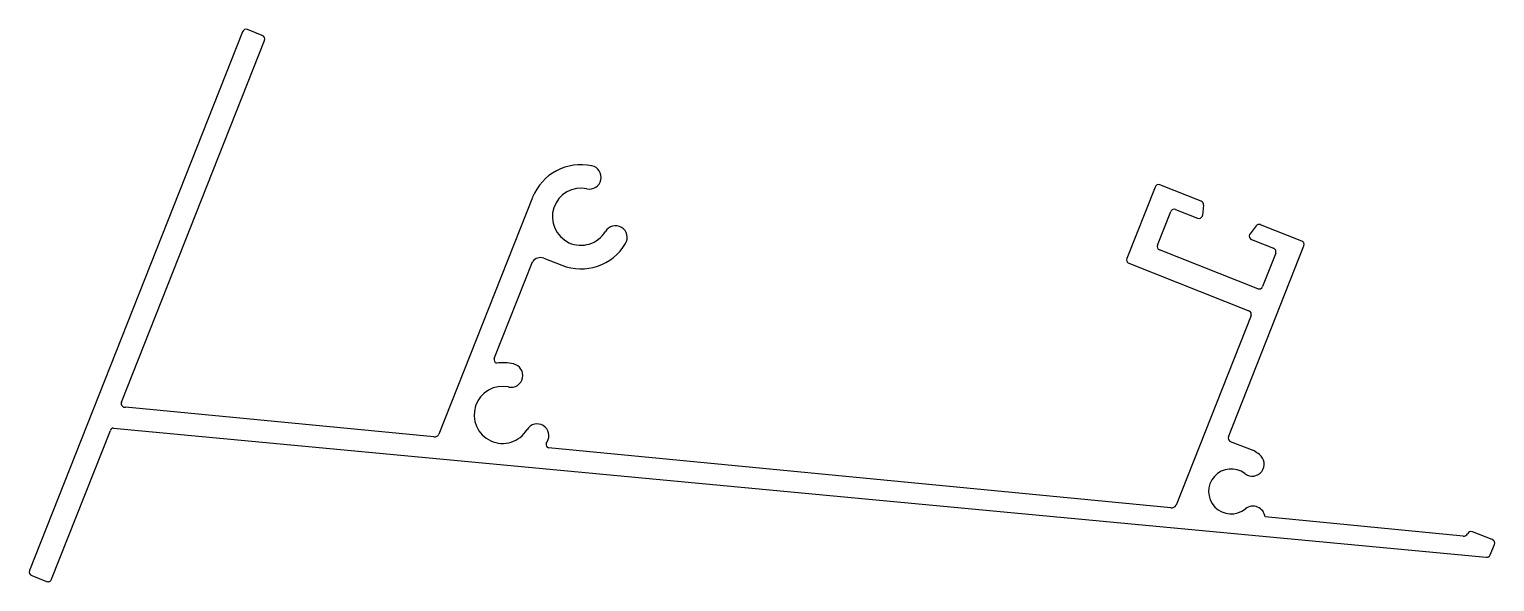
# Model space of a CAD drawing. Extents: x -41.3 to 56.2, y 0 to 36.8.
import ezdxf

# ---------------------------------------------------------------- set-up
doc = ezdxf.new("R2010")
doc.units = 0
doc.layers.add('1', color=4, linetype='CONTINUOUS')

msp = doc.modelspace()

# ---------------------------------------------------------------- linework, layer by layer
at = {"layer": '1', "color": 7}
for p, q in [((-27.134, 36.668), (-41.315, 0.78)), ((-25.817, 36.421), (-26.805, 36.811)), ((-35.193, 12), (-25.674, 36.091)), ((36.706, 25.377), (33.953, 26.465)), ((-7.821, 25.639), (-14.053, 9.868)), ((33.628, 26.325), (31.75, 21.571)), ((33.789, 22.458), (34.67, 24.688)), ((34.994, 24.828), (36.458, 24.25)), ((36.804, 24.462), (36.866, 25.117)), ((40.355, 23.739), (39.953, 23.218)), ((43.403, 22.731), (40.649, 23.819)), ((40.06, 22.826), (41.524, 22.248)), ((-7.069, 21.59), (-5.876, 21.119)), ((40.463, 19.552), (33.925, 22.135)), ((38.52, 9.694), (43.543, 22.407)), ((41.664, 21.924), (40.783, 19.694)), ((-10.375, 14.903), (-7.826, 21.354)), ((31.887, 21.249), (39.883, 18.089)), ((40.021, 17.765), (35.032, 5.14)), ((-14.398, 9.684), (-34.924, 11.661)), ((-39.854, 0.204), (-35.937, 10.118)), ((-35.732, 10.274), (55.671, 1.675)), ((34.687, 4.955), (-6.763, 8.948)), ((40.222, 8.749), (38.66, 9.366)), ((54.156, 3.08), (40.951, 4.352)), ((56.087, 2.846), (54.762, 3.369)), ((55.954, 1.828), (56.227, 2.521)), ((-41.172, 0.451), (-40.184, 0.061))]:
    msp.add_line(p, q, dxfattribs=at)
for centre, radius, start, end in [((-26.898, 36.575), 0.254, 68.43931, 158.43931), ((-25.91, 36.185), 0.254, 338.43931, 68.43931), ((-4.601, 24.346), 3.47, 77.90624, 158.11655), ((-4.038, 26.972), 0.785, 257.90624, 77.90624), ((33.861, 26.233), 0.25, 68.43927, 158.43936), ((-4.601, 24.346), 1.9, 77.90624, 328.97237), ((36.613, 25.141), 0.254, 354.58365, 68.43931), ((34.902, 24.596), 0.25, 68.43927, 158.43935), ((36.551, 24.486), 0.254, 338.43931, 354.58365), ((-2.3, 22.962), 0.785, 328.97237, 148.97237), ((36.551, 24.486), 0.254, 248.43931, 338.43931), ((40.556, 23.583), 0.254, 68.43931, 142.29497), ((-4.601, 24.346), 3.47, 248.43931, 328.97237), ((34.02, 22.365), 0.249, 158.1449, 247.66991), ((40.154, 23.063), 0.254, 158.43931, 248.43931), ((40.154, 23.063), 0.254, 142.29497, 158.43931), ((43.311, 22.499), 0.25, 338.43928, 68.43937), ((-7.283, 20.945), 0.68, 71.66012, 143.05569), ((31.981, 21.479), 0.249, 158.1449, 247.66991), ((41.432, 22.016), 0.25, 338.43927, 68.43935), ((40.552, 19.784), 0.249, 249.20985, 338.73409), ((39.789, 17.857), 0.25, 338.4389, 67.88845), ((-10.138, 14.828), 0.249, 162.27719, 248.43931), ((-9.815, 11.151), 3.47, 77.90624, 96.86209), ((-9.252, 13.776), 0.785, 257.90624, 77.90624), ((-9.815, 11.151), 1.9, 77.90624, 328.97237), ((-34.961, 11.908), 0.25, 158.43931, 278.43931), ((-35.705, 10.027), 0.249, 96.21727, 158.43931), ((-14.368, 10.043), 0.36, 265.13355, 330.95164), ((-7.514, 9.767), 0.785, 328.97237, 148.97237), ((-6.671, 9.18), 0.249, 162.27719, 248.43931), ((-9.815, 11.151), 3.47, 326.88898, 328.97237), ((38.756, 9.601), 0.254, 158.43931, 247.76056), ((40.096, 7.874), 0.8, 232.42605, 52.42605), ((38.694, 6.052), 3.1, 52.42605, 60.45852), ((38.694, 6.052), 1.5, 52.42605, 309.42596), ((34.718, 5.314), 0.36, 265.09716, 330.9885), ((40.154, 4.275), 0.8, 5.53122, 129.42596), ((54.183, 3.368), 0.29, 264.63138, 331.19085), ((54.67, 3.137), 0.25, 68.43931, 158.43931), ((55.995, 2.613), 0.25, 338.43931, 68.43931), ((55.721, 1.92), 0.25, 258.45291, 338.43931), ((-41.079, 0.687), 0.254, 158.43931, 248.43931), ((-40.091, 0.297), 0.254, 248.42648, 338.59827)]:
    msp.add_arc(centre, radius, start, end, dxfattribs=at)

doc.saveas('drawing.dxf')
